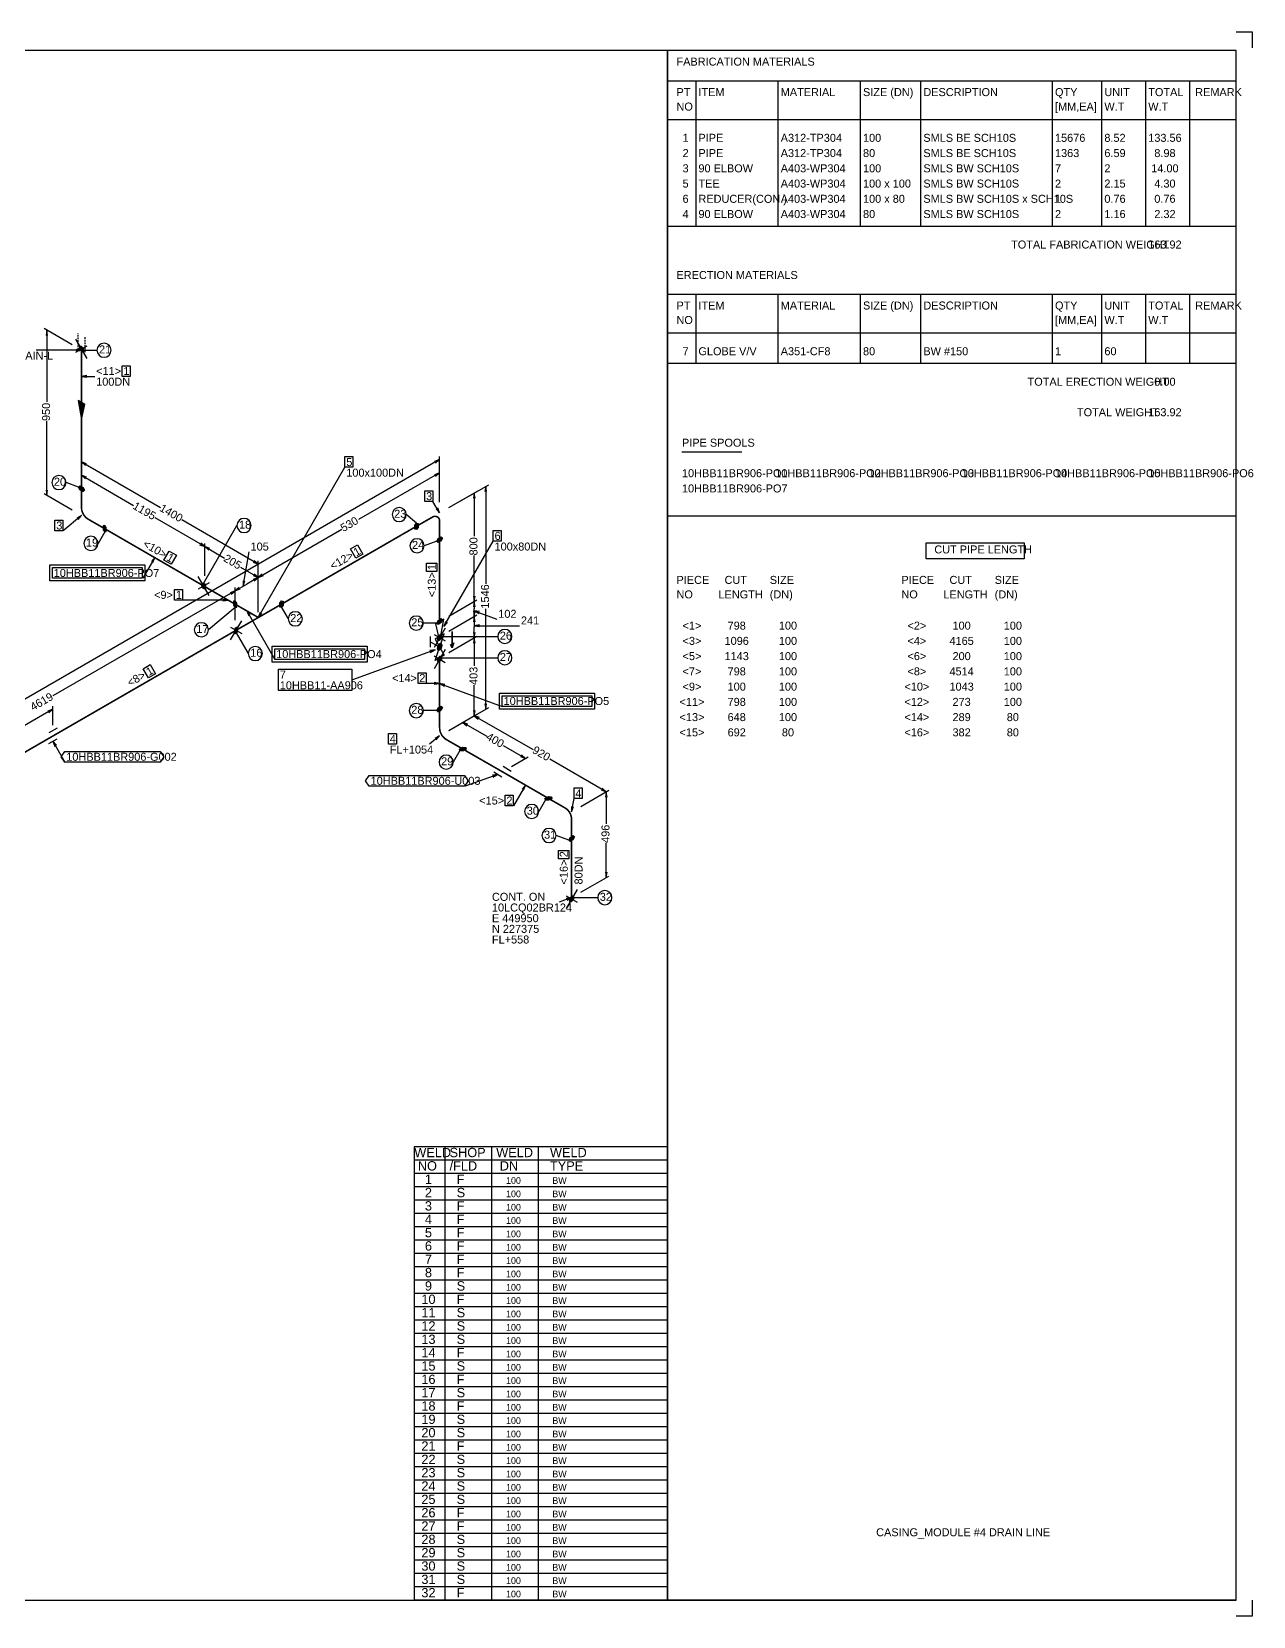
# Model space of a CAD drawing. Extents: x 0 to 841, y 0 to 594.
# Drawn here: x 383 to 841, y 0 to 594 of the extents above; entities that cross this region are included whole.
import ezdxf

# ---------------------------------------------------------------- set-up
doc = ezdxf.new("R2010")
doc.units = 0
doc.linetypes.add('GT100', pattern=[1, 0.666667, -0.333333])
doc.styles.add('HTX1', font='O8116901', dxfattribs={"width": 1.02})

msp = doc.modelspace()

# ---------------------------------------------------------------- linework, layer by layer
at = {"layer": 'GT_1', "flags": 128}
for points in [[(835, 594), (841, 594), (841, 588)], [(6, 6), (835, 6), (835, 6), (621.7, 6), (621.7, 587), (6, 587), (6, 6)], [(835, 6), (835, 587), (621.7, 587), (621.7, 6), (835, 6)], [(621.7, 575.571), (835, 575.571)], [(632.329, 575.571), (632.329, 521.117)], [(663.186, 575.571), (663.186, 521.117)], [(694.043, 575.571), (694.043, 521.117)], [(716.671, 575.571), (716.671, 521.117)], [(766.043, 575.571), (766.043, 521.117)], [(784.557, 575.571), (784.557, 521.117)], [(801.014, 575.571), (801.014, 521.117)], [(817.471, 575.571), (817.471, 521.117)], [(621.7, 561.117), (835, 561.117)], [(621.7, 521.117), (835, 521.117)], [(621.7, 495.571), (835, 495.571)], [(632.329, 495.571), (632.329, 469.688)], [(663.186, 495.571), (663.186, 469.688)], [(694.043, 495.571), (694.043, 469.688)], [(716.671, 495.571), (716.671, 469.688)], [(766.043, 495.571), (766.043, 469.688)], [(784.557, 495.571), (784.557, 469.688)], [(801.014, 495.571), (801.014, 469.688)], [(817.471, 495.571), (817.471, 469.688)], [(398.5, 476.6), (388, 482.7)], [(389.3, 480.1), (389, 482.1), (388.7, 480.1)], [(389, 482.1), (389, 455.3)], [(404.1, 471.5), (399.9, 478.7)], [(399.9, 473.9), (404.1, 476.3)], [(402.8, 474.1), (402.8, 475.1), (402, 476), (401.2, 476), (401.2, 475.1), (402, 474.1), (402.8, 474.1)], [(401.2, 476), (402, 476)], [(401.2, 475.8), (402.178, 475.8)], [(401.2, 475.6), (402.356, 475.6)], [(401.2, 475.4), (402.533, 475.4)], [(621.7, 481.117), (835, 481.117)], [(402, 474.6), (385, 474.6)], [(400, 474.3), (402, 474.6), (400, 474.9)], [(401.2, 475.2), (402.711, 475.2)], [(401.28, 475), (402.8, 475)], [(401.44, 474.8), (402.8, 474.8)], [(401.6, 474.6), (402.8, 474.6)], [(401.76, 474.4), (402.8, 474.4)], [(401.92, 474.2), (402.8, 474.2)], [(402.8, 474.6), (407.8, 474.6)], [(621.7, 469.688), (835, 469.688)], [(404, 465.1), (402, 464.8), (404, 464.5)], [(402, 464.8), (407, 464.8)], [(417.2, 468.8), (420.2, 468.8), (420.2, 464.8), (417.2, 464.8), (417.2, 468.8)], [(402, 448.6), (403.3, 454.2), (400.8, 455.7), (402, 448.6), (403.2, 454.3), (400.9, 455.6), (402, 449.2), (403, 454.4), (401.1, 455.5), (402, 449.7), (402.8, 454.5), (401.3, 455.4), (402, 450.4), (402.7, 454.6), (401.4, 455.3), (402, 451), (402.5, 454.7), (401.6, 455.2), (402, 451.6), (402.3, 454.8), (401.8, 455.1), (402, 452.2), (402.2, 454.9), (401.9, 455), (402, 452.8), (402, 455)], [(389, 420.2), (389, 448.1)], [(402, 416.7), (402, 433.9)], [(500.8, 434.7), (503.8, 434.7), (503.8, 430.7), (500.8, 430.7), (500.8, 434.7)], [(536.3, 417.6), (536.3, 434.8)], [(649.626, 436.4), (627.186, 436.4)], [(536.3, 433.6), (350, 326.1)], [(403.9, 432), (402, 432.7), (403.5, 431.4)], [(402, 432.7), (431.6, 415.6)], [(402, 416.7), (402, 428.9)], [(403.9, 427), (402, 427.7), (403.5, 426.4)], [(402, 427.7), (421.5, 416.4)], [(468.3, 374.4), (500.8, 430.7)], [(536.3, 428.6), (505.9, 411.1)], [(534.8, 432.3), (536.3, 433.6), (534.4, 432.9)], [(534.8, 427.3), (536.3, 428.6), (534.4, 427.9)], [(536.3, 417.6), (536.3, 429.8)], [(388.7, 422.2), (389, 420.2), (389.3, 422.2)], [(400.9, 423.3), (396.2, 425)], [(402.6, 423.1), (403.1, 422.1), (402.6, 421.6), (401.4, 422.3), (400.9, 423.3), (401.4, 423.8), (402.6, 423.1)], [(400.95, 423.2), (402.429, 423.2)], [(401, 423.4), (402.086, 423.4)], [(401.05, 423), (402.65, 423)], [(401.15, 422.8), (402.75, 422.8)], [(401.2, 423.6), (401.743, 423.6)], [(401.25, 422.6), (402.85, 422.6)], [(401.35, 422.4), (402.95, 422.4)], [(401.571, 422.2), (403.05, 422.2)], [(401.914, 422), (403, 422)], [(402.257, 421.8), (402.8, 421.8)], [(530.7, 421.9), (533.7, 421.9), (533.7, 417.9), (530.7, 417.9), (530.7, 421.9)], [(539.8, 415.6), (554.7, 424.2)], [(553.9, 421.6), (553.6, 423.6), (553.3, 421.6)], [(553.6, 423.6), (553.6, 387)], [(398.5, 414.7), (388, 420.8)], [(536.3, 413.6), (533.8, 417.9)], [(539.8, 415.6), (550.3, 421.7)], [(549.6, 419.1), (549.3, 421.1), (549, 419.1)], [(549.3, 421.1), (549.3, 404.9)], [(392, 410.9), (395, 410.9), (395, 406.9), (392, 406.9), (392, 410.9)], [(402, 412.7), (395.1, 406.9)], [(400.7, 411.2), (402, 412.7), (400.3, 411.7)], [(448.2, 401), (429.6, 411.8)], [(468.3, 394.4), (439.6, 411)], [(527.6, 409.8), (523.8, 413)], [(535, 415.1), (536.3, 413.6), (535.6, 415.5)], [(621.7, 412.545), (835, 412.545)], [(410.7, 406.5), (408.2, 402.2)], [(410.1, 407.3), (410.7, 406.5), (411.3, 406.6), (411.3, 408.1), (410.7, 408.9), (410.1, 408.8), (410.1, 407.3)], [(410.1, 408.8), (410.775, 408.8)], [(410.1, 408.6), (410.925, 408.6)], [(410.1, 408.4), (411.075, 408.4)], [(410.1, 408.2), (411.225, 408.2)], [(410.1, 408), (411.3, 408)], [(410.1, 407.8), (411.3, 407.8)], [(410.1, 407.6), (411.3, 407.6)], [(410.1, 407.4), (411.3, 407.4)], [(410.175, 407.2), (411.3, 407.2)], [(410.325, 407), (411.3, 407)], [(410.475, 406.8), (411.3, 406.8)], [(410.625, 406.6), (411.3, 406.6)], [(447.8, 387.2), (460.3, 408.9)], [(468.3, 389.4), (499.6, 407.5)], [(528.2, 408.2), (527.6, 407.4), (527, 407.5), (527, 409), (527.6, 409.8), (528.2, 409.7), (528.2, 408.2)], [(527, 409), (528.2, 409)], [(527, 408.8), (528.2, 408.8)], [(527, 408.6), (528.2, 408.6)], [(527, 408.4), (528.2, 408.4)], [(527, 408.2), (528.2, 408.2)], [(527, 408), (528.05, 408)], [(527, 407.8), (527.9, 407.8)], [(527, 407.6), (527.75, 407.6)], [(527.15, 409.2), (528.2, 409.2)], [(527.3, 409.4), (528.2, 409.4)], [(527.45, 409.6), (528.2, 409.6)], [(535.7, 402.5), (535.2, 403), (535.7, 404), (536.9, 404.7), (537.4, 404.2), (536.9, 403.2), (535.7, 402.5)], [(535.7, 404), (537.3, 404)], [(536.043, 404.2), (537.4, 404.2)], [(536.386, 404.4), (537.2, 404.4)], [(556.4, 407), (559.4, 407), (559.4, 403), (556.4, 403), (556.4, 407)], [(434.9, 399.3), (437.6, 397.8), (435.6, 394.4), (432.9, 395.9), (434.9, 399.3)], [(446.3, 401.7), (448.2, 401), (446.7, 402.3)], [(448.2, 390), (448.2, 402.2)], [(448.2, 390), (448.2, 402.2)], [(450.1, 400.3), (448.2, 401), (449.7, 399.7)], [(448.2, 401), (455.6, 396.7)], [(462.6, 386.2), (464.9, 399)], [(502.9, 400.1), (505.5, 401.6), (507.5, 398.1), (504.9, 396.6), (502.9, 400.1)], [(535.2, 403), (530.5, 401.3)], [(535.2, 403), (536.557, 403)], [(535.3, 403.2), (536.9, 403.2)], [(535.4, 403.4), (537, 403.4)], [(535.4, 402.8), (536.214, 402.8)], [(535.5, 403.6), (537.1, 403.6)], [(535.6, 403.8), (537.2, 403.8)], [(537.9, 371), (556.4, 403)], [(718.729, 402.457), (755.5, 402.457), (755.5, 396.4), (718.729, 396.4), (718.729, 402.457)], [(390.1, 394.1), (425.7, 394.1), (425.7, 388.1), (390.1, 388.1), (390.1, 394.1)], [(391.1, 393.1), (424.7, 393.1), (424.7, 389.1), (391.1, 389.1), (391.1, 393.1)], [(429.5, 396.9), (425, 389.1)], [(428.8, 395), (429.5, 396.9), (428.2, 395.4)], [(468.3, 389.4), (461.8, 393.1)], [(466.4, 395.1), (468.3, 394.4), (466.8, 395.7)], [(468.3, 376.4), (468.3, 395.6)], [(531.4, 391.7), (531.4, 394.8), (535.3, 394.8), (535.3, 391.7), (531.4, 391.7)], [(549.3, 380.4), (549.3, 397.7)], [(449.9, 382.6), (445.7, 389.8)], [(449.9, 387.4), (445.7, 385)], [(448.2, 385), (447.4, 385.5), (447, 386.7), (447.4, 387.4), (448.2, 387), (448.6, 385.8), (448.2, 385)], [(447.033, 386.6), (448.333, 386.6)], [(447.057, 386.8), (448.267, 386.8)], [(447.1, 386.4), (448.4, 386.4)], [(447.167, 386.2), (448.467, 386.2)], [(447.171, 387), (448.2, 387)], [(447.286, 387.2), (447.8, 387.2)], [(459.6, 384.4), (464, 386.9)], [(462.6, 388.2), (462.6, 386.2), (463.3, 388.1)], [(468.3, 389.4), (464, 386.9)], [(466.4, 390.1), (468.3, 389.4), (466.8, 390.7)], [(466.8, 388.1), (468.3, 389.4), (466.4, 388.7)], [(469.8, 390.7), (468.3, 389.4), (470.2, 390.1)], [(468.3, 376.4), (468.3, 390.6)], [(468.3, 376.4), (468.3, 390.6)], [(468.3, 376.4), (468.3, 390.6)], [(459.6, 384.4), (391.3, 345)], [(436.9, 384.9), (439.9, 384.9), (439.9, 380.9), (436.9, 380.9), (436.9, 384.9)], [(457, 380.9), (440, 380.9)], [(447.233, 386), (448.533, 386)], [(447.3, 385.8), (448.6, 385.8)], [(447.367, 385.6), (448.5, 385.6)], [(447.56, 385.4), (448.4, 385.4)], [(455, 380.6), (457, 380.9), (455, 381.2)], [(458.1, 383.1), (459.6, 384.4), (457.7, 383.7)], [(459, 379), (459.6, 378.2), (460.2, 378.3), (460.2, 379.8), (459.6, 380.6), (459, 380.5), (459, 379)], [(459, 380.4), (459.75, 380.4)], [(459, 380.2), (459.9, 380.2)], [(461.1, 385.7), (459.6, 384.4), (461.5, 385.1)], [(459.6, 373.4), (459.6, 385.6)], [(459.6, 373.4), (459.6, 385.6)], [(477.6, 379), (477, 378.2), (476.4, 378.3), (476.4, 379.8), (477, 380.6), (477.6, 380.5), (477.6, 379)], [(476.7, 380.2), (477.6, 380.2)], [(476.85, 380.4), (477.6, 380.4)], [(539.8, 374.9), (550.3, 381)], [(539.8, 374.9), (550.3, 381)], [(549, 382.4), (549.3, 380.4), (549.6, 382.4)], [(549.6, 378.4), (549.3, 380.4), (549, 378.4)], [(549.3, 380.4), (549.3, 377.6)], [(459.6, 378.2), (449.6, 369.8)], [(459, 380), (460.05, 380)], [(459, 379.8), (460.2, 379.8)], [(459, 379.6), (460.2, 379.6)], [(459, 379.4), (460.2, 379.4)], [(459, 379.2), (460.2, 379.2)], [(459, 379), (460.2, 379)], [(459.15, 378.8), (460.2, 378.8)], [(459.3, 378.6), (460.2, 378.6)], [(459.45, 378.4), (460.2, 378.4)], [(465.3, 375.4), (464, 376.9), (464.7, 375)], [(464, 376.9), (474.5, 358.7)], [(469, 376.3), (468.3, 374.4), (469.6, 375.9)], [(476.4, 379.8), (477.6, 379.8)], [(476.4, 379.6), (477.6, 379.6)], [(476.4, 379.4), (477.6, 379.4)], [(476.4, 379.2), (477.6, 379.2)], [(476.4, 379), (477.6, 379)], [(476.4, 378.8), (477.45, 378.8)], [(476.4, 378.6), (477.3, 378.6)], [(476.4, 378.4), (477.15, 378.4)], [(476.55, 380), (477.6, 380)], [(477, 378.2), (479.5, 373.9)], [(539.8, 369.3), (550.3, 375.4)], [(539.8, 369.3), (550.3, 375.4)], [(549, 376.8), (549.3, 374.8), (549.6, 376.8)], [(549.6, 372.8), (549.3, 374.8), (549, 372.8)], [(549.3, 374.8), (549.3, 377.6)], [(551.3, 376.6), (549.3, 376.9), (551, 375.9)], [(549.3, 376.9), (557.8, 373.8)], [(549.3, 374.8), (549.3, 370.8)], [(553.6, 340.1), (553.6, 377.7)], [(457.9, 366), (462.1, 373.2)], [(457.9, 370.8), (462.1, 368.4)], [(459.6, 368.4), (460.4, 368.9), (460.8, 370.1), (460.4, 370.8), (459.6, 370.4), (459.2, 369.2), (459.6, 368.4)], [(459.2, 369.2), (460.5, 369.2)], [(459.267, 369.4), (460.567, 369.4)], [(459.3, 369), (460.433, 369)], [(459.333, 369.6), (460.633, 369.6)], [(459.4, 369.8), (460.7, 369.8)], [(459.4, 368.8), (460.24, 368.8)], [(459.467, 370), (460.767, 370)], [(459.533, 370.2), (460.743, 370.2)], [(459.6, 370.4), (460.629, 370.4)], [(460, 370.6), (460.514, 370.6)], [(460, 368.7), (464.5, 360.9)], [(535.2, 372.3), (530.2, 372.3)], [(538.4, 370.4), (534.2, 363.2)], [(536.3, 367.3), (534.6, 366.3), (538, 360.3), (534.6, 358.3), (538, 368.3), (536.3, 367.3)], [(536.3, 372.9), (534.7, 372), (535.9, 367.1), (536.7, 367.5), (537.9, 373.8), (536.3, 372.9)], [(535.7, 371.8), (535.2, 372.3), (535.7, 373.3), (536.9, 374), (537.4, 373.5), (536.9, 372.5), (535.7, 371.8)], [(535.25, 372.4), (536.729, 372.4)], [(535.3, 372.2), (536.386, 372.2)], [(535.35, 372.6), (536.95, 372.6)], [(535.45, 372.8), (537.05, 372.8)], [(535.5, 372), (536.043, 372)], [(535.55, 373), (537.15, 373)], [(535.65, 373.2), (537.25, 373.2)], [(535.871, 373.4), (537.35, 373.4)], [(536.214, 373.6), (537.3, 373.6)], [(536.557, 373.8), (537.1, 373.8)], [(538.6, 372.9), (537.9, 371), (539.2, 372.5)], [(541, 369.1), (541, 363), (540.4, 364.2), (541.6, 364.9), (541, 363), (541, 369.1)], [(549, 368.8), (549.3, 366.8), (549.6, 368.8)], [(551.3, 371.6), (549.3, 371.3), (551.3, 371)], [(549.3, 371.3), (566.3, 371.3)], [(549.3, 366.8), (549.3, 370.8)], [(473.5, 363.7), (509.1, 363.7), (509.1, 357.7), (473.5, 357.7), (473.5, 363.7)], [(474.5, 362.7), (508.1, 362.7), (508.1, 358.7), (474.5, 358.7), (474.5, 362.7)], [(532.8, 367.3), (532.8, 363.3)], [(536.3, 363.3), (532.8, 365.3)], [(534.2, 368), (538.4, 365.6)], [(538.4, 362.4), (534.2, 355.2)], [(535.4, 362.8), (535.6, 362.1), (536.3, 362.3), (537, 362.9), (537.3, 363.9), (537, 364.5), (536.3, 364.5), (535.6, 363.7), (535.4, 362.8), (537.3, 363.9)], [(535.5, 366.8), (535.5, 365.9), (536.3, 365.9), (537.1, 366.8), (537.1, 367.8), (536.3, 367.8), (535.5, 366.8)], [(535.5, 366.8), (537.1, 366.8)], [(535.5, 366.6), (536.922, 366.6)], [(535.5, 366.4), (536.744, 366.4)], [(535.5, 366.2), (536.567, 366.2)], [(535.5, 366), (536.389, 366)], [(535.6, 362.1), (537, 364.5)], [(535.6, 362.5), (537.2, 364.2)], [(537, 362.9), (535.6, 363.7)], [(537.2, 363.4), (535.6, 363.3)], [(535.66, 367), (537.1, 367)], [(535.82, 367.2), (537.1, 367.2)], [(535.98, 367.4), (537.1, 367.4)], [(536.14, 367.6), (537.1, 367.6)], [(536.3, 367.8), (537.1, 367.8)], [(536.3, 362.3), (536.3, 364.5)], [(537.1, 367.3), (558.1, 367.3)], [(539.8, 361.3), (550.3, 367.4)], [(539.8, 361.3), (550.3, 367.4)], [(549.6, 364.8), (549.3, 366.8), (549, 364.8)], [(549.3, 366.8), (549.3, 356.3)], [(425.1, 355.2), (427.7, 356.8), (429.7, 353.3), (427.1, 351.8), (425.1, 355.2)], [(534.6, 362.3), (503.6, 351)], [(532.9, 361.3), (534.6, 362.3), (532.6, 362)], [(534.2, 360), (538.4, 357.6)], [(535.5, 358.8), (535.5, 357.9), (536.3, 357.9), (537.1, 358.8), (537.1, 359.8), (536.3, 359.8), (535.5, 358.8)], [(535.5, 358.8), (537.1, 358.8)], [(535.5, 358.6), (536.922, 358.6)], [(535.5, 358.4), (536.744, 358.4)], [(535.5, 358.2), (536.567, 358.2)], [(535.5, 358), (536.389, 358)], [(535.66, 359), (537.1, 359)], [(535.82, 359.2), (537.1, 359.2)], [(535.98, 359.4), (537.1, 359.4)], [(536.14, 359.6), (537.1, 359.6)], [(536.3, 359.8), (537.1, 359.8)], [(537.1, 359.3), (558.1, 359.3)], [(475.9, 355), (503.4, 355), (503.4, 347), (475.9, 347), (475.9, 355)], [(528.2, 353.7), (531.2, 353.7), (531.2, 349.7), (528.2, 349.7), (528.2, 353.7)], [(536.3, 349.7), (531.3, 349.7)], [(534.3, 349.4), (536.3, 349.7), (534.3, 350)], [(538.3, 349.3), (536.3, 349.7), (538, 348.7)], [(536.3, 349.7), (559.8, 341.1)], [(549.3, 337.6), (549.3, 349.1)], [(558.8, 346.1), (594.4, 346.1), (594.4, 340.1), (558.8, 340.1), (558.8, 346.1)], [(559.8, 345.1), (593.4, 345.1), (593.4, 341.1), (559.8, 341.1), (559.8, 345.1)], [(391.3, 340), (357.1, 320.3)], [(389.8, 338.7), (391.3, 340), (389.4, 339.3)], [(391.3, 334), (391.3, 341.2)], [(535.2, 339.5), (530.2, 339.5)], [(535.7, 339), (535.2, 339.5), (535.7, 340.5), (536.9, 341.2), (537.4, 340.7), (536.9, 339.7), (535.7, 339)], [(535.25, 339.6), (536.729, 339.6)], [(535.3, 339.4), (536.386, 339.4)], [(535.35, 339.8), (536.95, 339.8)], [(535.45, 340), (537.05, 340)], [(535.5, 339.2), (536.043, 339.2)], [(535.55, 340.2), (537.15, 340.2)], [(535.65, 340.4), (537.25, 340.4)], [(535.871, 340.6), (537.35, 340.6)], [(536.214, 340.8), (537.3, 340.8)], [(536.557, 341), (537.1, 341)], [(539.8, 332.1), (554.7, 340.7)], [(549, 339.6), (549.3, 337.6), (549.6, 339.6)], [(553.3, 342.1), (553.6, 340.1), (553.9, 342.1)], [(392.9, 332.9), (389.8, 331.2)], [(539.8, 332.1), (550.3, 338.2)], [(539.8, 332.1), (550.3, 338.2)], [(539.8, 332.1), (546, 335.7)], [(546.9, 334.4), (545, 335.1), (546.5, 333.8)], [(545, 335.1), (554, 329.9)], [(551.2, 336.9), (549.3, 337.6), (550.8, 336.3)], [(549.3, 337.6), (571.4, 324.9)], [(389.8, 327.2), (392.9, 328.9)], [(392.6, 326.5), (391.3, 328), (392, 326.1)], [(391.3, 328), (395.8, 320.2)], [(517.1, 330.9), (520.1, 330.9), (520.1, 326.9), (517.1, 326.9), (517.1, 330.9)], [(536.3, 330.1), (532.5, 326.9)], [(535, 328.6), (536.3, 330.1), (534.6, 329.1)], [(394.4, 322.2), (395.8, 324.2), (431.5, 324.2), (432.9, 322.2), (431.5, 320.2), (395.8, 320.2), (394.4, 322.2)], [(543.9, 324.5), (541.4, 320.2)], [(545, 324.4), (543.9, 324.5), (543.7, 325.1), (545, 325.8), (546.1, 325.7), (546.3, 325.1), (545, 324.4)], [(543.733, 325), (546.114, 325)], [(543.8, 324.8), (545.743, 324.8)], [(543.867, 324.6), (545.371, 324.6)], [(543.886, 325.2), (546.267, 325.2)], [(544.257, 325.4), (546.2, 325.4)], [(544.629, 325.6), (546.133, 325.6)], [(568.5, 321.6), (560.3, 326.3)], [(563.3, 318.6), (569.5, 322.2)], [(566.6, 322.3), (568.5, 321.6), (567, 322.9)], [(598.8, 309.1), (577.6, 321.3)], [(508.5, 313.2), (509.9, 315.2), (545.6, 315.2), (547, 313.2), (545.6, 311.2), (509.9, 311.2), (508.5, 313.2)], [(558.1, 315.6), (545.9, 311.2)], [(556.4, 314.6), (558.1, 315.6), (556.1, 315.3)], [(556.6, 316.5), (559.6, 314.7)], [(563.1, 316.7), (560.1, 318.5)], [(568.5, 311.6), (564, 303.8)], [(567.8, 309.7), (568.5, 311.6), (567.2, 310.1)], [(586.7, 310.5), (589.7, 310.5), (589.7, 306.5), (586.7, 306.5), (586.7, 310.5)], [(589.3, 303.6), (599.8, 309.7)], [(589.3, 303.6), (599.8, 309.7)], [(596.9, 309.8), (598.8, 309.1), (597.3, 310.4)], [(599.1, 307.1), (598.8, 309.1), (598.5, 307.1)], [(598.8, 309.1), (598.8, 297.1)], [(560.9, 307.8), (563.9, 307.8), (563.9, 303.8), (560.9, 303.8), (560.9, 307.8)], [(576, 306), (573.5, 301.7)], [(577.1, 305.9), (576, 306), (575.8, 306.6), (577.1, 307.3), (578.2, 307.2), (578.4, 306.6), (577.1, 305.9)], [(575.8, 306.6), (578.4, 306.6)], [(575.867, 306.4), (578.029, 306.4)], [(575.933, 306.2), (577.657, 306.2)], [(576, 306), (577.286, 306)], [(576.171, 306.8), (578.333, 306.8)], [(576.543, 307), (578.267, 307)], [(576.914, 307.2), (578.2, 307.2)], [(585.8, 301.6), (586.7, 306.5)], [(585.8, 303.6), (585.8, 301.6), (586.5, 303.5)], [(584.7, 291), (580, 292.7)], [(585.2, 290.5), (584.7, 291), (585.2, 292), (586.4, 292.7), (586.9, 292.2), (586.4, 291.2), (585.2, 290.5)], [(584.8, 291.2), (586.4, 291.2)], [(584.9, 291.4), (586.5, 291.4)], [(585, 291.6), (586.6, 291.6)], [(585.1, 291.8), (586.7, 291.8)], [(585.2, 292), (586.8, 292)], [(585.543, 292.2), (586.9, 292.2)], [(585.886, 292.4), (586.7, 292.4)], [(580.9, 284), (580.9, 287.1), (584.8, 287.1), (584.8, 284), (580.9, 284)], [(584.7, 291), (586.057, 291)], [(584.9, 290.8), (585.714, 290.8)], [(598.8, 276.9), (598.8, 289.9)], [(589.3, 271.4), (599.8, 277.5)], [(598.5, 278.9), (598.8, 276.9), (599.1, 278.9)], [(585.8, 269.4), (581.1, 267.7)], [(587.9, 272.5), (583.7, 265.3)], [(583.7, 270.1), (587.9, 267.7)], [(584.1, 268.4), (585.8, 269.4), (583.8, 269.1)], [(585, 268.9), (585, 268), (585.8, 268), (586.6, 268.9), (586.6, 269.9), (585.8, 269.9), (585, 268.9)], [(585, 268.8), (586.511, 268.8)], [(585, 268.6), (586.333, 268.6)], [(585, 268.4), (586.156, 268.4)], [(585, 268.2), (585.978, 268.2)], [(585.08, 269), (586.6, 269)], [(585.24, 269.2), (586.6, 269.2)], [(585.4, 269.4), (586.6, 269.4)], [(585.56, 269.6), (586.6, 269.6)], [(585.72, 269.8), (586.6, 269.8)], [(586.6, 269.4), (595.6, 269.4)], [(621.7, 176), (526.7, 176), (526.7, 6)], [(538.3, 176), (538.3, 171)], [(555.8, 176), (555.8, 171)], [(573.3, 176), (573.3, 171)], [(621.7, 171), (526.7, 171)], [(538.3, 171), (538.3, 166)], [(555.8, 171), (555.8, 166)], [(573.3, 171), (573.3, 166)], [(621.7, 166), (526.7, 166)], [(621.7, 161), (526.7, 161)], [(538.3, 166), (538.3, 161)], [(538.3, 161), (538.3, 156)], [(555.8, 166), (555.8, 161)], [(555.8, 161), (555.8, 156)], [(573.3, 166), (573.3, 161)], [(573.3, 161), (573.3, 156)], [(621.7, 156), (526.7, 156)], [(538.3, 156), (538.3, 151)], [(555.8, 156), (555.8, 151)], [(573.3, 156), (573.3, 151)], [(621.7, 151), (526.7, 151)], [(538.3, 151), (538.3, 146)], [(555.8, 151), (555.8, 146)], [(573.3, 151), (573.3, 146)], [(621.7, 146), (526.7, 146)], [(538.3, 146), (538.3, 141)], [(555.8, 146), (555.8, 141)], [(573.3, 146), (573.3, 141)], [(621.7, 141), (526.7, 141)], [(538.3, 141), (538.3, 136)], [(555.8, 141), (555.8, 136)], [(573.3, 141), (573.3, 136)], [(621.7, 136), (526.7, 136)], [(621.7, 131), (526.7, 131)], [(538.3, 136), (538.3, 131)], [(538.3, 131), (538.3, 126)], [(555.8, 136), (555.8, 131)], [(555.8, 131), (555.8, 126)], [(573.3, 136), (573.3, 131)], [(573.3, 131), (573.3, 126)], [(621.7, 126), (526.7, 126)], [(538.3, 126), (538.3, 121)], [(555.8, 126), (555.8, 121)], [(573.3, 126), (573.3, 121)], [(621.7, 121), (526.7, 121)], [(538.3, 121), (538.3, 116)], [(555.8, 121), (555.8, 116)], [(573.3, 121), (573.3, 116)], [(621.7, 116), (526.7, 116)], [(538.3, 116), (538.3, 111)], [(555.8, 116), (555.8, 111)], [(573.3, 116), (573.3, 111)], [(621.7, 111), (526.7, 111)], [(538.3, 111), (538.3, 106)], [(555.8, 111), (555.8, 106)], [(573.3, 111), (573.3, 106)], [(621.7, 106), (526.7, 106)], [(621.7, 101), (526.7, 101)], [(538.3, 106), (538.3, 101)], [(538.3, 101), (538.3, 96)], [(555.8, 106), (555.8, 101)], [(555.8, 101), (555.8, 96)], [(573.3, 106), (573.3, 101)], [(573.3, 101), (573.3, 96)], [(621.7, 96), (526.7, 96)], [(538.3, 96), (538.3, 91)], [(555.8, 96), (555.8, 91)], [(573.3, 96), (573.3, 91)], [(621.7, 91), (526.7, 91)], [(538.3, 91), (538.3, 86)], [(555.8, 91), (555.8, 86)], [(573.3, 91), (573.3, 86)], [(621.7, 86), (526.7, 86)], [(538.3, 86), (538.3, 81)], [(555.8, 86), (555.8, 81)], [(573.3, 86), (573.3, 81)], [(621.7, 81), (526.7, 81)], [(538.3, 81), (538.3, 76)], [(555.8, 81), (555.8, 76)], [(573.3, 81), (573.3, 76)], [(621.7, 76), (526.7, 76)], [(538.3, 76), (538.3, 71)], [(555.8, 76), (555.8, 71)], [(573.3, 76), (573.3, 71)], [(621.7, 71), (526.7, 71)], [(621.7, 66), (526.7, 66)], [(538.3, 71), (538.3, 66)], [(538.3, 66), (538.3, 61)], [(555.8, 71), (555.8, 66)], [(555.8, 66), (555.8, 61)], [(573.3, 71), (573.3, 66)], [(573.3, 66), (573.3, 61)], [(621.7, 61), (526.7, 61)], [(538.3, 61), (538.3, 56)], [(555.8, 61), (555.8, 56)], [(573.3, 61), (573.3, 56)], [(621.7, 56), (526.7, 56)], [(538.3, 56), (538.3, 51)], [(555.8, 56), (555.8, 51)], [(573.3, 56), (573.3, 51)], [(621.7, 51), (526.7, 51)], [(538.3, 51), (538.3, 46)], [(555.8, 51), (555.8, 46)], [(573.3, 51), (573.3, 46)], [(621.7, 46), (526.7, 46)], [(538.3, 46), (538.3, 41)], [(555.8, 46), (555.8, 41)], [(573.3, 46), (573.3, 41)], [(621.7, 41), (526.7, 41)], [(621.7, 36), (526.7, 36)], [(538.3, 41), (538.3, 36)], [(538.3, 36), (538.3, 31)], [(555.8, 41), (555.8, 36)], [(555.8, 36), (555.8, 31)], [(573.3, 41), (573.3, 36)], [(573.3, 36), (573.3, 31)], [(621.7, 31), (526.7, 31)], [(538.3, 31), (538.3, 26)], [(555.8, 31), (555.8, 26)], [(573.3, 31), (573.3, 26)], [(621.7, 26), (526.7, 26)], [(538.3, 26), (538.3, 21)], [(555.8, 26), (555.8, 21)], [(573.3, 26), (573.3, 21)], [(621.7, 21), (526.7, 21)], [(538.3, 21), (538.3, 16)], [(555.8, 21), (555.8, 16)], [(573.3, 21), (573.3, 16)], [(621.7, 16), (526.7, 16)], [(538.3, 16), (538.3, 11)], [(555.8, 16), (555.8, 11)], [(573.3, 16), (573.3, 11)], [(621.7, 11), (526.7, 11)], [(621.7, 6), (526.7, 6)], [(538.3, 11), (538.3, 6)], [(555.8, 11), (555.8, 6)], [(573.3, 11), (573.3, 6)], [(841, 6), (841, 0), (835, 0)]]:
    msp.add_lwpolyline(points, dxfattribs=at)
at = {"layer": 'GT_1', "linetype": 'GT100', "flags": 128}
msp.add_lwpolyline([(403.3, 479.5), (403.3, 473.9), (400.7, 475.3), (400.7, 480.9)], dxfattribs=at)
at = {"layer": 'GT_1', "flags": 128}
for points in [[(413.114, 474.6, 1), (407.8, 474.6, 1), (413.114, 474.6)], [(390.886, 425, 1), (396.2, 425, 1), (390.886, 425)], [(465.614, 408.9, 1), (460.3, 408.9, 1), (465.614, 408.9)], [(518.486, 413, 1), (523.8, 413, 1), (518.486, 413)], [(402.886, 402.2, 1), (408.2, 402.2, 1), (402.886, 402.2)], [(525.186, 401.3, 1), (530.5, 401.3, 1), (525.186, 401.3)], [(484.814, 373.9, 1), (479.5, 373.9, 1), (484.814, 373.9)], [(524.886, 372.3, 1), (530.2, 372.3, 1), (524.886, 372.3)], [(444.286, 369.8, 1), (449.6, 369.8, 1), (444.286, 369.8)], [(563.414, 367.3, 1), (558.1, 367.3, 1), (563.414, 367.3)], [(469.814, 360.9, 1), (464.5, 360.9, 1), (469.814, 360.9)], [(563.414, 359.3, 1), (558.1, 359.3, 1), (563.414, 359.3)], [(524.886, 339.5, 1), (530.2, 339.5, 1), (524.886, 339.5)], [(536.086, 320.2, 1), (541.4, 320.2, 1), (536.086, 320.2)], [(568.186, 301.7, 1), (573.5, 301.7, 1), (568.186, 301.7)], [(574.686, 292.7, 1), (580, 292.7, 1), (574.686, 292.7)], [(600.914, 269.4, 1), (595.6, 269.4, 1), (600.914, 269.4)]]:
    msp.add_lwpolyline(points, format="xyb", dxfattribs=at)
at = {"layer": 'GT_1', "const_width": 0.6, "flags": 128}
for points in [[(402, 455), (402, 474.6)], [(402, 422.7), (402, 448.6)], [(402, 415.7), (402, 422.7)], [(410.7, 407.7), (404.6, 411.2)], [(527.6, 408.6), (533.7, 412.1)], [(536.3, 410.6), (536.3, 403.6)], [(448.2, 386), (410.7, 407.7)], [(477, 379.4), (527.6, 408.6)], [(536.3, 403.6), (536.3, 372.9)], [(459.6, 379.4), (448.2, 386)], [(468.3, 374.4), (459.6, 379.4)], [(459.6, 369.4), (468.3, 374.4)], [(468.3, 374.4), (477, 379.4)], [(391.3, 330), (459.6, 369.4)], [(536.3, 359.3), (536.3, 340.1)], [(536.3, 340.1), (536.3, 333.1)], [(322.7, 290.4), (391.3, 330)], [(538.9, 328.6), (545, 325.1)], [(545, 325.1), (559.8, 316.6)], [(559.8, 316.6), (577.1, 306.6)], [(577.1, 306.6), (583.2, 303.1)], [(585.8, 298.6), (585.8, 291.6)], [(585.8, 291.6), (585.8, 269.4)]]:
    msp.add_lwpolyline(points, dxfattribs=at)
for points in [[(404.6, 411.2, -0.267786), (402, 415.7)], [(533.7, 412.1, -0.577127), (536.3, 410.6)], [(536.3, 333.1, 0.268126), (538.9, 328.6)], [(583.2, 303.1, -0.267786), (585.8, 298.6)]]:
    msp.add_lwpolyline(points, format="xyb", dxfattribs=at)

# ---------------------------------------------------------------- texts
for s, p in [('100', (561.2, 162.1)), ('100', (561.2, 162.1)), ('100', (561.2, 162.1)), ('  BW', (576.7, 162.1)), ('  BW', (576.7, 162.1)), ('  BW', (576.7, 162.1)), ('100', (561.2, 157.1)), ('100', (561.2, 157.1)), ('100', (561.2, 157.1)), ('100', (561.2, 152.1)), ('100', (561.2, 152.1)), ('100', (561.2, 152.1)), ('  BW', (576.7, 157.1)), ('  BW', (576.7, 157.1)), ('  BW', (576.7, 157.1)), ('  BW', (576.7, 152.1)), ('  BW', (576.7, 152.1)), ('  BW', (576.7, 152.1)), ('100', (561.2, 147.1)), ('100', (561.2, 147.1)), ('100', (561.2, 147.1)), ('  BW', (576.7, 147.1)), ('  BW', (576.7, 147.1)), ('  BW', (576.7, 147.1)), ('100', (561.2, 142.1)), ('100', (561.2, 142.1)), ('100', (561.2, 142.1)), ('  BW', (576.7, 142.1)), ('  BW', (576.7, 142.1)), ('  BW', (576.7, 142.1)), ('100', (561.2, 137.1)), ('100', (561.2, 137.1)), ('100', (561.2, 137.1)), ('  BW', (576.7, 137.1)), ('  BW', (576.7, 137.1)), ('  BW', (576.7, 137.1)), ('100', (561.2, 132.1)), ('100', (561.2, 132.1)), ('100', (561.2, 132.1)), ('  BW', (576.7, 132.1)), ('  BW', (576.7, 132.1)), ('  BW', (576.7, 132.1)), ('100', (561.2, 127.1)), ('100', (561.2, 127.1)), ('100', (561.2, 127.1)), ('  BW', (576.7, 127.1)), ('  BW', (576.7, 127.1)), ('  BW', (576.7, 127.1)), ('100', (561.2, 122.1)), ('100', (561.2, 122.1)), ('100', (561.2, 122.1)), ('100', (561.2, 117.1)), ('100', (561.2, 117.1)), ('100', (561.2, 117.1)), ('  BW', (576.7, 122.1)), ('  BW', (576.7, 122.1)), ('  BW', (576.7, 122.1)), ('  BW', (576.7, 117.1)), ('  BW', (576.7, 117.1)), ('  BW', (576.7, 117.1)), ('100', (561.2, 112.1)), ('100', (561.2, 112.1)), ('100', (561.2, 112.1)), ('  BW', (576.7, 112.1)), ('  BW', (576.7, 112.1)), ('  BW', (576.7, 112.1)), ('100', (561.2, 107.1)), ('100', (561.2, 107.1)), ('100', (561.2, 107.1)), ('  BW', (576.7, 107.1)), ('  BW', (576.7, 107.1)), ('  BW', (576.7, 107.1)), ('100', (561.2, 102.1)), ('100', (561.2, 102.1)), ('100', (561.2, 102.1)), ('  BW', (576.7, 102.1)), ('  BW', (576.7, 102.1)), ('  BW', (576.7, 102.1)), ('100', (561.2, 97.1)), ('100', (561.2, 97.1)), ('100', (561.2, 97.1)), ('  BW', (576.7, 97.1)), ('  BW', (576.7, 97.1)), ('  BW', (576.7, 97.1)), ('100', (561.2, 92.1)), ('100', (561.2, 92.1)), ('100', (561.2, 92.1)), ('100', (561.2, 87.1)), ('100', (561.2, 87.1)), ('100', (561.2, 87.1)), ('  BW', (576.7, 92.1)), ('  BW', (576.7, 92.1)), ('  BW', (576.7, 92.1)), ('  BW', (576.7, 87.1)), ('  BW', (576.7, 87.1)), ('  BW', (576.7, 87.1)), ('100', (561.2, 82.1)), ('100', (561.2, 82.1)), ('100', (561.2, 82.1)), ('  BW', (576.7, 82.1)), ('  BW', (576.7, 82.1)), ('  BW', (576.7, 82.1)), ('100', (561.2, 77.1)), ('100', (561.2, 77.1)), ('100', (561.2, 77.1)), ('  BW', (576.7, 77.1)), ('  BW', (576.7, 77.1)), ('  BW', (576.7, 77.1)), ('100', (561.2, 72.1)), ('100', (561.2, 72.1)), ('100', (561.2, 72.1)), ('  BW', (576.7, 72.1)), ('  BW', (576.7, 72.1)), ('  BW', (576.7, 72.1)), ('100', (561.2, 67.1)), ('100', (561.2, 67.1)), ('100', (561.2, 67.1)), ('  BW', (576.7, 67.1)), ('  BW', (576.7, 67.1)), ('  BW', (576.7, 67.1)), ('100', (561.2, 62.1)), ('100', (561.2, 62.1)), ('100', (561.2, 62.1)), ('100', (561.2, 57.1)), ('100', (561.2, 57.1)), ('100', (561.2, 57.1)), ('  BW', (576.7, 62.1)), ('  BW', (576.7, 62.1)), ('  BW', (576.7, 62.1)), ('  BW', (576.7, 57.1)), ('  BW', (576.7, 57.1)), ('  BW', (576.7, 57.1)), ('100', (561.2, 52.1)), ('100', (561.2, 52.1)), ('100', (561.2, 52.1)), ('  BW', (576.7, 52.1)), ('  BW', (576.7, 52.1)), ('  BW', (576.7, 52.1)), ('100', (561.2, 47.1)), ('100', (561.2, 47.1)), ('100', (561.2, 47.1)), ('  BW', (576.7, 47.1)), ('  BW', (576.7, 47.1)), ('  BW', (576.7, 47.1)), ('100', (561.2, 42.1)), ('100', (561.2, 42.1)), ('100', (561.2, 42.1)), ('  BW', (576.7, 42.1)), ('  BW', (576.7, 42.1)), ('  BW', (576.7, 42.1)), ('100', (561.2, 37.1)), ('100', (561.2, 37.1)), ('100', (561.2, 37.1)), ('  BW', (576.7, 37.1)), ('  BW', (576.7, 37.1)), ('  BW', (576.7, 37.1)), ('100', (561.2, 32.1)), ('100', (561.2, 32.1)), ('100', (561.2, 32.1)), ('  BW', (576.7, 32.1)), ('  BW', (576.7, 32.1)), ('  BW', (576.7, 32.1)), ('100', (561.2, 27.1)), ('100', (561.2, 27.1)), ('100', (561.2, 27.1)), ('100', (561.2, 22.1)), ('100', (561.2, 22.1)), ('100', (561.2, 22.1)), ('  BW', (576.7, 27.1)), ('  BW', (576.7, 27.1)), ('  BW', (576.7, 27.1)), ('  BW', (576.7, 22.1)), ('  BW', (576.7, 22.1)), ('  BW', (576.7, 22.1)), ('100', (561.2, 17.1)), ('100', (561.2, 17.1)), ('100', (561.2, 17.1)), ('  BW', (576.7, 17.1)), ('  BW', (576.7, 17.1)), ('  BW', (576.7, 17.1)), ('100', (561.2, 12.1)), ('100', (561.2, 12.1)), ('100', (561.2, 12.1)), ('  BW', (576.7, 12.1)), ('  BW', (576.7, 12.1)), ('  BW', (576.7, 12.1)), ('100', (561.2, 7.1)), ('100', (561.2, 7.1)), ('100', (561.2, 7.1)), ('  BW', (576.7, 7.1)), ('  BW', (576.7, 7.1)), ('  BW', (576.7, 7.1))]:
    msp.add_text(s, height=2.5).set_placement(p)
at = {"layer": 'GT_1', "style": 'HTX1', "width": 1.02}
for s, height, p in [('FABRICATION MATERIALS', 3, (625.129, 581.286)), ('PT', 3, (625.129, 569.857)), ('ITEM', 3, (633.357, 569.857)), ('MATERIAL', 3, (664.214, 569.857)), ('SIZE (DN)', 3, (695.071, 569.857)), ('DESCRIPTION', 3, (717.7, 569.857)), ('QTY', 3, (767.071, 569.857)), ('UNIT', 3, (785.586, 569.857)), ('TOTAL', 3, (802.043, 569.857)), (' REMARK', 3, (818.5, 569.857)), ('NO', 3, (625.129, 564.429)), ('[MM,EA]', 3, (767.071, 564.429)), ('W.T', 3, (785.586, 564.429)), ('W.T', 3, (802.043, 564.429)), ('  1', 3, (625.129, 552.714)), ('PIPE', 3, (633.357, 552.714)), ('A312-TP304', 3, (664.214, 552.714)), ('100', 3, (695.071, 552.714)), ('SMLS BE SCH10S', 3, (717.7, 552.714)), ('15676', 3, (767.071, 552.714)), ('8.52', 3, (785.586, 552.714)), ('133.56', 3, (802.043, 552.714)), ('  2', 3, (625.129, 547)), ('PIPE', 3, (633.357, 547)), ('A312-TP304', 3, (664.214, 547)), ('80', 3, (695.071, 547)), ('SMLS BE SCH10S', 3, (717.7, 547)), ('1363', 3, (767.071, 547)), ('6.59', 3, (785.586, 547)), ('  8.98', 3, (802.043, 547)), ('  3', 3, (625.129, 541.286)), ('90 ELBOW', 3, (633.357, 541.286)), ('A403-WP304', 3, (664.214, 541.286)), ('100', 3, (695.071, 541.286)), ('SMLS BW SCH10S', 3, (717.7, 541.286)), ('7', 3, (767.071, 541.286)), ('2', 3, (785.586, 541.286)), (' 14.00', 3, (802.043, 541.286)), ('  5', 3, (625.129, 535.571)), ('TEE', 3, (633.357, 535.571)), ('A403-WP304', 3, (664.214, 535.571)), ('100 x 100', 3, (695.071, 535.571)), ('SMLS BW SCH10S', 3, (717.7, 535.571)), ('2', 3, (767.071, 535.571)), ('2.15', 3, (785.586, 535.571)), ('  4.30', 3, (802.043, 535.571)), ('  6', 3, (625.129, 529.857)), ('REDUCER(CON.)', 3, (633.357, 529.857)), ('A403-WP304', 3, (664.214, 529.857)), ('100 x 80', 3, (695.071, 529.857)), ('SMLS BW SCH10S x SCH10S', 3, (717.7, 529.857)), ('1', 3, (767.071, 529.857)), ('0.76', 3, (785.586, 529.857)), ('  0.76', 3, (802.043, 529.857)), ('  4', 3, (625.129, 524.143)), ('90 ELBOW', 3, (633.357, 524.143)), ('A403-WP304', 3, (664.214, 524.143)), ('80', 3, (695.071, 524.143)), ('SMLS BW SCH10S', 3, (717.7, 524.143)), ('2', 3, (767.071, 524.143)), ('1.16', 3, (785.586, 524.143)), ('  2.32', 3, (802.043, 524.143)), ('TOTAL FABRICATION WEIGHT', 3, (750.614, 512.714)), ('163.92', 3, (802.043, 512.714)), ('ERECTION MATERIALS', 3, (625.129, 501.286)), ('PT', 3, (625.129, 489.857)), ('NO', 3, (625.129, 484.429)), ('ITEM', 3, (633.357, 489.857)), ('MATERIAL', 3, (664.214, 489.857)), ('SIZE (DN)', 3, (695.071, 489.857)), ('DESCRIPTION', 3, (717.7, 489.857)), ('QTY', 3, (767.071, 489.857)), ('[MM,EA]', 3, (767.071, 484.429)), ('W.T', 3, (785.586, 484.429)), ('UNIT', 3, (785.586, 489.857)), ('W.T', 3, (802.043, 484.429)), ('TOTAL', 3, (802.043, 489.857)), (' REMARK', 3, (818.5, 489.857)), ('21', 3, (408.571, 473.4)), ('  7', 3, (625.129, 472.714)), ('GLOBE V/V', 3, (633.357, 472.714)), ('A351-CF8', 3, (664.214, 472.714)), ('80', 3, (695.071, 472.714)), ('BW #150', 3, (717.7, 472.714)), ('1', 3, (767.071, 472.714)), ('60', 3, (785.586, 472.714)), ('MODULE#4-DRAIN-L', 3, (351.586, 471.1)), ('<11>', 3, (407.5, 465.3)), ('100DN', 3, (407.5, 461.3)), ('1', 3, (417.7, 465.3)), ('TOTAL ERECTION WEIGHT', 3, (756.786, 461.286)), ('  0.00', 3, (802.043, 461.286)), ('TOTAL WEIGHT', 3, (775.3, 449.857)), ('163.92', 3, (802.043, 449.857)), ('PIPE SPOOLS', 3, (627.186, 438.429)), ('5', 3, (501.3, 431.2)), ('100x100DN', 3, (501.3, 427.2)), ('10HBB11BR906-PO1', 3, (627.186, 427)), ('10HBB11BR906-PO2', 3, (662.157, 427)), ('10HBB11BR906-PO3', 3, (697.129, 427)), ('10HBB11BR906-PO4', 3, (732.1, 427)), ('10HBB11BR906-PO5', 3, (767.071, 427)), ('10HBB11BR906-PO6', 3, (802.043, 427)), ('20', 3, (391.657, 423.8)), ('10HBB11BR906-PO7', 3, (627.186, 421.286)), ('3', 3, (531.243, 418.4)), ('3', 3, (392.543, 407.4)), ('18', 3, (461.071, 407.7)), ('23', 3, (519.257, 411.8)), ('19', 3, (403.657, 401)), ('6', 3, (556.9, 403.5)), ('105', 3, (465.4, 399.5)), ('24', 3, (525.957, 400.1)), ('100x80DN', 3, (556.9, 399.5)), ('CUT PIPE LENGTH', 3, (721.814, 398.429)), ('10HBB11BR906-PO7', 3, (391.586, 389.6)), ('PIECE', 3, (625.129, 387)), ('     CUT', 3, (637.471, 387)), ('SIZE', 3, (660.1, 387)), ('PIECE', 3, (709.471, 387)), ('     CUT', 3, (721.814, 387)), ('SIZE', 3, (744.443, 387)), ('<9>', 3, (429.214, 381.4)), ('1', 3, (437.374, 381.4)), ('NO', 3, (625.129, 381.571)), ('   LENGTH', 3, (637.471, 381.571)), ('(DN)', 3, (660.1, 381.571)), ('NO', 3, (709.471, 381.571)), ('   LENGTH', 3, (721.814, 381.571)), ('(DN)', 3, (744.443, 381.571)), ('22', 3, (480.271, 372.7)), ('102', 3, (558.3, 374.3)), ('241', 3, (566.8, 371.8)), ('17', 3, (445.057, 368.6)), ('25', 3, (525.657, 371.1)), ('26', 3, (558.871, 366.1)), ('  <1>', 3, (625.129, 369.857)), ('      798', 3, (637.471, 369.857)), ('   100', 3, (660.1, 369.857)), ('  <2>', 3, (709.471, 369.857)), ('      100', 3, (721.814, 369.857)), ('   100', 3, (744.443, 369.857)), ('16', 3, (465.271, 359.7)), ('  <3>', 3, (625.129, 364.143)), ('     1096', 3, (637.471, 364.143)), ('   100', 3, (660.1, 364.143)), ('  <4>', 3, (709.471, 364.143)), ('     4165', 3, (721.814, 364.143)), ('   100', 3, (744.443, 364.143)), ('10HBB11BR906-PO4', 3, (475, 359.2)), ('27', 3, (558.871, 358.1)), ('  <5>', 3, (625.129, 358.429)), ('     1143', 3, (637.471, 358.429)), ('   100', 3, (660.1, 358.429)), ('  <6>', 3, (709.471, 358.429)), ('      200', 3, (721.814, 358.429)), ('   100', 3, (744.443, 358.429)), ('7', 3, (476.357, 351.5)), ('10HBB11-AA906', 3, (476.357, 347.5)), ('<14>', 3, (518.457, 350.2)), ('2', 3, (528.657, 350.2)), ('  <7>', 3, (625.129, 352.714)), ('      798', 3, (637.471, 352.714)), ('   100', 3, (660.1, 352.714)), ('  <8>', 3, (709.471, 352.714)), ('     4514', 3, (721.814, 352.714)), ('   100', 3, (744.443, 352.714)), ('10HBB11BR906-PO5', 3, (560.3, 341.6)), ('  <9>', 3, (625.129, 347)), ('      100', 3, (637.471, 347)), ('   100', 3, (660.1, 347)), (' <10>', 3, (709.471, 347)), ('     1043', 3, (721.814, 347)), ('   100', 3, (744.443, 347)), ('28', 3, (525.657, 338.3)), (' <11>', 3, (625.129, 341.286)), (' <13>', 3, (625.129, 335.571)), ('      648', 3, (637.471, 335.571)), ('      798', 3, (637.471, 341.286)), ('   100', 3, (660.1, 341.286)), ('   100', 3, (660.1, 335.571)), (' <12>', 3, (709.471, 341.286)), ('      273', 3, (721.814, 341.286)), ('      289', 3, (721.814, 335.571)), ('   100', 3, (744.443, 341.286)), ('    80', 3, (744.443, 335.571)), (' <15>', 3, (625.129, 329.857)), ('      692', 3, (637.471, 329.857)), ('    80', 3, (660.1, 329.857)), (' <14>', 3, (709.471, 335.571)), (' <16>', 3, (709.471, 329.857)), ('      382', 3, (721.814, 329.857)), ('    80', 3, (744.443, 329.857)), ('4', 3, (517.6, 327.4)), ('10HBB11BR906-G002', 3, (396.3, 320.7)), ('FL+1054', 3, (517.6, 323.4)), ('29', 3, (536.857, 319)), ('10HBB11BR906-U003', 3, (510.429, 311.7)), ('4', 3, (587.2, 307)), ('<15>', 3, (551.157, 304.3)), ('2', 3, (561.357, 304.3)), ('30', 3, (568.957, 300.5)), ('31', 3, (575.457, 291.5)), ('CONT. ON', 3, (555.914, 268.2)), ('32', 3, (596.371, 268.2)), ('10LCQ02BR124', 3, (555.914, 264.2)), ('E 449950', 3, (555.914, 260.2)), ('N 227375', 3, (555.914, 256.2)), ('FL+558', 3, (555.914, 252.2)), ('WELD', 3.5, (526.8, 172.1)), (' SHOP', 3.5, (538.7, 172.1)), (' WELD', 3.5, (556.2, 172.1)), ('   WELD', 3.5, (573.7, 172.1)), (' NO', 3.5, (526.8, 167.1)), (' /FLD', 3.5, (538.7, 167.1)), ('  DN', 3.5, (556.2, 167.1)), ('   TYPE', 3.5, (573.7, 167.1)), ('   2', 3.5, (526.8, 157.1)), ('   1', 3.5, (526.8, 162.1)), ('   S', 3.5, (538.7, 157.1)), ('   F', 3.5, (538.7, 162.1)), ('   3', 3.5, (526.8, 152.1)), ('   F', 3.5, (538.7, 152.1)), ('   4', 3.5, (526.8, 147.1)), ('   F', 3.5, (538.7, 147.1)), ('   5', 3.5, (526.8, 142.1)), ('   F', 3.5, (538.7, 142.1)), ('   6', 3.5, (526.8, 137.1)), ('   F', 3.5, (538.7, 137.1)), ('   7', 3.5, (526.8, 132.1)), ('   F', 3.5, (538.7, 132.1)), ('   8', 3.5, (526.8, 127.1)), ('   9', 3.5, (526.8, 122.1)), ('   S', 3.5, (538.7, 122.1)), ('   F', 3.5, (538.7, 127.1)), ('  10', 3.5, (526.8, 117.1)), ('   F', 3.5, (538.7, 117.1)), ('  11', 3.5, (526.8, 112.1)), ('   S', 3.5, (538.7, 112.1)), ('  12', 3.5, (526.8, 107.1)), ('   S', 3.5, (538.7, 107.1)), ('  13', 3.5, (526.8, 102.1)), ('   S', 3.5, (538.7, 102.1)), ('  14', 3.5, (526.8, 97.1)), ('  15', 3.5, (526.8, 92.1)), ('   S', 3.5, (538.7, 92.1)), ('   F', 3.5, (538.7, 97.1)), ('  16', 3.5, (526.8, 87.1)), ('   F', 3.5, (538.7, 87.1)), ('  17', 3.5, (526.8, 82.1)), ('   S', 3.5, (538.7, 82.1)), ('  18', 3.5, (526.8, 77.1)), ('   F', 3.5, (538.7, 77.1)), ('  19', 3.5, (526.8, 72.1)), ('   S', 3.5, (538.7, 72.1)), ('  20', 3.5, (526.8, 67.1)), ('  21', 3.5, (526.8, 62.1)), ('   S', 3.5, (538.7, 67.1)), ('   F', 3.5, (538.7, 62.1)), ('  22', 3.5, (526.8, 57.1)), ('   S', 3.5, (538.7, 57.1)), ('  23', 3.5, (526.8, 52.1)), ('   S', 3.5, (538.7, 52.1)), ('  24', 3.5, (526.8, 47.1)), ('   S', 3.5, (538.7, 47.1)), ('  25', 3.5, (526.8, 42.1)), ('   S', 3.5, (538.7, 42.1)), ('  26', 3.5, (526.8, 37.1)), ('  27', 3.5, (526.8, 32.1)), ('   F', 3.5, (538.7, 37.1)), ('  28', 3.5, (526.8, 27.1)), ('   S', 3.5, (538.7, 27.1)), ('   F', 3.5, (538.7, 32.1)), ('CASING_MODULE #4 DRAIN LINE', 3, (700, 30)), ('  29', 3.5, (526.8, 22.1)), ('   S', 3.5, (538.7, 22.1)), ('  30', 3.5, (526.8, 17.1)), ('   S', 3.5, (538.7, 17.1)), ('  31', 3.5, (526.8, 12.1)), ('   S', 3.5, (538.7, 12.1)), ('  32', 3.5, (526.8, 7.1)), ('   F', 3.5, (538.7, 7.1))]:
    msp.add_text(s, height=height, dxfattribs=at).set_placement(p)
for s, rotation, p in [('950', 90, (390.21, 448.064)), ('1195', -30, (420.937, 415.368)), ('1400', -30, (430.987, 414.568)), ('530', 30, (500.228, 406.418)), ('800', 90, (550.49, 397.664)), ('<10>', -30, (424.78, 401.141)), ('1', -30, (433.614, 396.041)), ('<12>', 30, (496.23, 392.17)), ('1', 30, (505.064, 397.27)), ('205', -30, (454.978, 395.704)), ('1', 90, (534.85, 392.229)), ('<13>', 90, (534.85, 382.029)), ('1546', 90, (554.821, 377.736)), ('<8>', 30, (420.221, 348.384)), ('1', 30, (427.288, 352.464)), ('403', 90, (550.49, 349.114)), ('4619', 30, (383.837, 339.304)), ('400', -30, (553.438, 328.854)), ('920', -30, (570.768, 323.854)), ('496', 90, (599.99, 289.914)), ('2', 90, (584.35, 284.529)), ('<16>', 90, (584.35, 274.329)), ('80DN', 90, (589.886, 274.329))]:
    msp.add_text(s, height=3, rotation=rotation, dxfattribs=at).set_placement(p)

doc.saveas('drawing.dxf')
